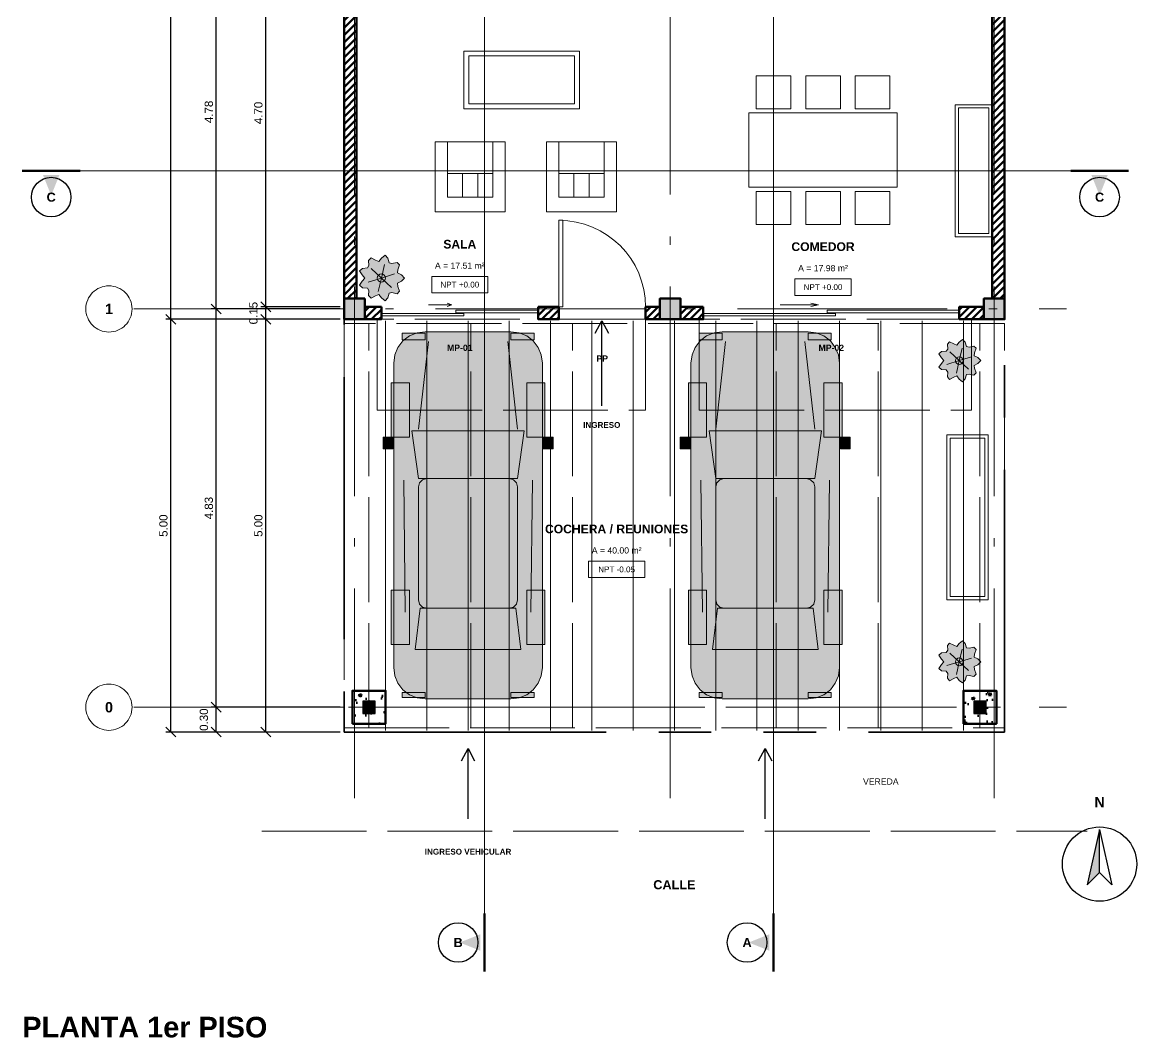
# Model space of a CAD drawing. Header units: metres. Extents: x -3.9 to 79.9, y -56.9 to 20.9.
# Drawn here: x -3.9 to 9.6, y -3.7 to 8.6 of the extents above; entities that cross this region are included whole.
import ezdxf
from ezdxf.enums import TextEntityAlignment as Align

# ---------------------------------------------------------------- set-up
doc = ezdxf.new("R2010")
doc.units = ezdxf.units.M
for name, pattern in [('DASHDOT', [3.556, 2.54, -0.508, 0, -0.508]), ('DASHED', [1.524, 1.27, -0.254]), ('PHANTOM', [6.35, 3.175, -0.635, 0.635, -0.635, 0.635, -0.635])]:
    doc.linetypes.add(name, pattern=pattern)
for name, color, linetype, lineweight in [('A-COTA', 1, 'CONTINUOUS', 15), ('A-EJES', 1, 'DASHDOT', 15), ('A-JARDIN', 3, 'CONTINUOUS', 15), ('A-LOTE', 1, 'PHANTOM', 35), ('A-MOBILIARIO', 9, 'CONTINUOUS', 15), ('A-MURO', 8, 'CONTINUOUS', 50), ('A-PISO', 253, 'CONTINUOUS', 13), ('A-PROYECCION', 9, 'DASHED', 15), ('A-PUERTA', 30, 'CONTINUOUS', 20), ('A-SIMBOLO', 6, 'CONTINUOUS', 25), ('A-TEXTO', 7, 'CONTINUOUS', 20), ('A-TEXTO-AREA', 7, 'CONTINUOUS', 15), ('A-VENTANA', 4, 'CONTINUOUS', 20), ('S-COLUMNA', 7, 'CONTINUOUS', 50), ('S-METALICA', 5, 'CONTINUOUS', 25), ('S-METALICA-PROY', 5, 'DASHED', 15)]:
    doc.layers.add(name, color=color, linetype=linetype, lineweight=lineweight)
doc.styles.add('PLANO', font='arial.ttf')
doc.styles.add('PLANO-B', font='arialbd.ttf')
doc.dimstyles.new('COTA-50', dxfattribs={"dimtxt": 0.1, "dimasz": 2.5, "dimexe": 0.06, "dimexo": 0.05, "dimgap": 0.04, "dimtad": 1, "dimzin": 0, "dimdsep": 46, "dimtxsty": 'PLANO', "dimtsz": 0.06, "dimcen": 2.5, "dimclrd": 1, "dimclre": 1, "dimazin": 3, "dimtfac": 1, "dimtmove": 0, "dimatfit": 3})

# ---------------------------------------------------------------- blocks, each defined once
blk = doc.blocks.new('CORREDIZA_1.90_0.15')
at = {"layer": 'A-VENTANA'}
for p, q in [((0.57, 0.1), (0.855, 0.1)), ((0.855, 0.1), (0.798, 0.12)), ((0.855, 0.1), (0.798, 0.08))]:
    blk.add_line(p, q, dxfattribs=at)
for points in [[(0.9, 0.005), (1.9, 0.005), (1.9, 0.035), (0.9, 0.035)], [(0, -0.035), (1, -0.035), (1, -0.005), (0, -0.005)]]:
    blk.add_lwpolyline(points, close=True, dxfattribs=at)
blk = doc.blocks.new('PIVOT_1.05_0.15')
at = {"layer": 'A-PUERTA'}
blk.add_lwpolyline([(0, 0.075), (0.05, 0.075), (0.05, 1.125), (0, 1.125)], close=True, dxfattribs=at)
blk.add_arc((0, 0.075), 1.05, 0, 90, dxfattribs=at)
blk = doc.blocks.new('CORREDIZA_3.10_0.15')
at = {"layer": 'A-VENTANA'}
for p, q in [((0.93, 0.1), (1.395, 0.1)), ((1.395, 0.1), (1.302, 0.12)), ((1.395, 0.1), (1.302, 0.08))]:
    blk.add_line(p, q, dxfattribs=at)
for points in [[(1.5, 0.005), (3.1, 0.005), (3.1, 0.035), (1.5, 0.035)], [(0, -0.035), (1.6, -0.035), (1.6, -0.005), (0, -0.005)]]:
    blk.add_lwpolyline(points, close=True, dxfattribs=at)
blk = doc.blocks.new('AUTO_4.45_1.80')
at = {"layer": 'A-MOBILIARIO', "true_color": 0xbdbdbd}
h = blk.add_hatch(color=7, dxfattribs=at)
h.dxf.hatch_style = 1
h.paths.add_polyline_path([(1.28, 1.81), (1.42, 1.81), (1.42, 1.93), (1.28, 1.93)])
at = {"layer": 'A-MOBILIARIO', "true_color": 0xf4f4f2}
h = blk.add_hatch(color=7, dxfattribs=at)
h.dxf.hatch_style = 1
h.paths.add_polyline_path([(4.07, 0), (4.168, 0.013), (4.26, 0.051), (4.339, 0.111), (4.399, 0.19), (4.437, 0.282), (4.45, 0.38), (4.45, 1.42), (4.437, 1.518), (4.399, 1.61), (4.339, 1.689), (4.26, 1.749), (4.168, 1.787), (4.07, 1.8), (0.38, 1.8), (0.282, 1.787), (0.19, 1.749), (0.111, 1.689), (0.051, 1.61), (0.013, 1.518), (0, 1.42), (0, 0.38), (0.013, 0.282), (0.051, 0.19), (0.111, 0.111), (0.19, 0.051), (0.282, 0.013), (0.38, 0)])
at = {"layer": 'A-MOBILIARIO', "true_color": 0x3a3a3a}
h = blk.add_hatch(color=7, dxfattribs=at)
h.dxf.hatch_style = 1
h.paths.add_polyline_path([(0.62, 1.61), (1.28, 1.61), (1.28, 1.83), (0.62, 1.83)])
h = blk.add_hatch(color=7, dxfattribs=at)
h.dxf.hatch_style = 1
h.paths.add_polyline_path([(3.13, 1.61), (3.79, 1.61), (3.79, 1.83), (3.13, 1.83)])
at = {"layer": 'A-MOBILIARIO', "true_color": 0xfff7d6}
h = blk.add_hatch(color=7, dxfattribs=at)
h.dxf.hatch_style = 1
h.paths.add_polyline_path([(0.02, 1.42), (0.1, 1.42), (0.1, 1.7), (0.02, 1.7)])
at = {"layer": 'A-MOBILIARIO', "true_color": 0xe8a39b}
h = blk.add_hatch(color=7, dxfattribs=at)
h.dxf.hatch_style = 1
h.paths.add_polyline_path([(4.37, 1.42), (4.43, 1.42), (4.43, 1.7), (4.37, 1.7)])
at = {"layer": 'A-MOBILIARIO', "true_color": 0xcfdbe2}
h = blk.add_hatch(color=7, dxfattribs=at)
h.dxf.hatch_style = 1
h.paths.add_polyline_path([(1.2, 0.22), (1.78, 0.3), (1.78, 1.5), (1.2, 1.58)])
h = blk.add_hatch(color=7, dxfattribs=at)
h.dxf.hatch_style = 1
h.paths.add_polyline_path([(3.35, 0.32), (3.85, 0.26), (3.85, 1.54), (3.35, 1.48)])
at = {"layer": 'A-MOBILIARIO', "true_color": 0xfff7d6}
h = blk.add_hatch(color=7, dxfattribs=at)
h.dxf.hatch_style = 1
h.paths.add_polyline_path([(0.02, 0.1), (0.1, 0.1), (0.1, 0.38), (0.02, 0.38)])
at = {"layer": 'A-MOBILIARIO', "true_color": 0xe8a39b}
h = blk.add_hatch(color=7, dxfattribs=at)
h.dxf.hatch_style = 1
h.paths.add_polyline_path([(4.37, 0.1), (4.43, 0.1), (4.43, 0.38), (4.37, 0.38)])
at = {"layer": 'A-MOBILIARIO', "true_color": 0x3a3a3a}
h = blk.add_hatch(color=7, dxfattribs=at)
h.dxf.hatch_style = 1
h.paths.add_polyline_path([(0.62, -0.03), (1.28, -0.03), (1.28, 0.19), (0.62, 0.19)])
h = blk.add_hatch(color=7, dxfattribs=at)
h.dxf.hatch_style = 1
h.paths.add_polyline_path([(3.13, -0.03), (3.79, -0.03), (3.79, 0.19), (3.13, 0.19)])
at = {"layer": 'A-MOBILIARIO', "true_color": 0xbdbdbd}
h = blk.add_hatch(color=7, dxfattribs=at)
h.dxf.hatch_style = 1
h.paths.add_polyline_path([(1.28, -0.13), (1.42, -0.13), (1.42, -0.01), (1.28, -0.01)])
at = {"layer": 'A-MOBILIARIO', "lineweight": 5}
for p, q in [((1.8, 1.68), (3.4, 1.66)), ((1.8, 0.12), (3.4, 0.14))]:
    blk.add_line(p, q, dxfattribs=at)
at = {"layer": 'A-MOBILIARIO', "lineweight": 13}
for p, q in [((0.12, 1.38), (1.18, 1.5)), ((0.12, 0.42), (1.18, 0.3))]:
    blk.add_line(p, q, dxfattribs=at)
at = {"layer": 'A-MOBILIARIO'}
for points in [[(1.28, 1.81), (1.42, 1.81), (1.42, 1.93), (1.28, 1.93)], [(4.07, 0), (4.168, 0.013), (4.26, 0.051), (4.339, 0.111), (4.399, 0.19), (4.437, 0.282), (4.45, 0.38), (4.45, 1.42), (4.437, 1.518), (4.399, 1.61), (4.339, 1.689), (4.26, 1.749), (4.168, 1.787), (4.07, 1.8), (0.38, 1.8), (0.282, 1.787), (0.19, 1.749), (0.111, 1.689), (0.051, 1.61), (0.013, 1.518), (0, 1.42), (0, 0.38), (0.013, 0.282), (0.051, 0.19), (0.111, 0.111), (0.19, 0.051), (0.282, 0.013), (0.38, 0)], [(0.62, 1.61), (1.28, 1.61), (1.28, 1.83), (0.62, 1.83)], [(3.13, 1.61), (3.79, 1.61), (3.79, 1.83), (3.13, 1.83)], [(0.02, 1.42), (0.1, 1.42), (0.1, 1.7), (0.02, 1.7)], [(4.37, 1.42), (4.43, 1.42), (4.43, 1.7), (4.37, 1.7)], [(1.2, 0.22), (1.78, 0.3), (1.78, 1.5), (1.2, 1.58)], [(3.25, 0.3), (3.3, 0.313), (3.337, 0.35), (3.35, 0.4), (3.35, 1.4), (3.337, 1.45), (3.3, 1.487), (3.25, 1.5), (1.88, 1.5), (1.83, 1.487), (1.793, 1.45), (1.78, 1.4), (1.78, 0.4), (1.793, 0.35), (1.83, 0.313), (1.88, 0.3)], [(3.35, 0.32), (3.85, 0.26), (3.85, 1.54), (3.35, 1.48)], [(0.02, 0.1), (0.1, 0.1), (0.1, 0.38), (0.02, 0.38)], [(4.37, 0.1), (4.43, 0.1), (4.43, 0.38), (4.37, 0.38)], [(0.62, -0.03), (1.28, -0.03), (1.28, 0.19), (0.62, 0.19)], [(3.13, -0.03), (3.79, -0.03), (3.79, 0.19), (3.13, 0.19)], [(1.28, -0.13), (1.42, -0.13), (1.42, -0.01), (1.28, -0.01)]]:
    blk.add_lwpolyline(points, close=True, dxfattribs=at)
blk = doc.blocks.new('CAJA_2.00_0.50')
at = {"layer": 'A-MOBILIARIO'}
for points in [[(0, 0), (2, 0), (2, 0.5), (0, 0.5)], [(0.04, 0.04), (1.96, 0.04), (1.96, 0.46), (0.04, 0.46)]]:
    blk.add_lwpolyline(points, close=True, dxfattribs=at)
blk = doc.blocks.new('PLANTA_0.26')
at = {"layer": 'A-JARDIN', "true_color": 0xe3eedb}
h = blk.add_hatch(color=7, dxfattribs=at)
h.dxf.hatch_style = 1
h.paths.add_polyline_path([(0.26, 0), (0.226, 0.036), (0.18, 0.058), (0.185, 0.094), (0.205, 0.149), (0.176, 0.176), (0.119, 0.164), (0.087, 0.17), (0.073, 0.223), (0.041, 0.256), (0, 0.224), (-0.029, 0.185), (-0.066, 0.202), (-0.116, 0.228), (-0.144, 0.198), (-0.14, 0.14), (-0.157, 0.114), (-0.214, 0.109), (-0.246, 0.08), (-0.215, 0.034), (-0.187, 0), (-0.215, -0.034), (-0.246, -0.08), (-0.214, -0.109), (-0.157, -0.114), (-0.14, -0.14), (-0.144, -0.198), (-0.116, -0.228), (-0.066, -0.202), (-0.029, -0.185), (0, -0.224), (0.041, -0.256), (0.073, -0.223), (0.087, -0.17), (0.119, -0.164), (0.176, -0.176), (0.205, -0.149), (0.185, -0.094), (0.18, -0.058), (0.226, -0.036)])
at = {"layer": 'A-JARDIN', "lineweight": 5}
for q in [(0.035, 0.152), (-0.149, -0.046), (-0.114, 0.106), (-0.035, -0.152), (0.149, 0.046), (0.114, -0.106)]:
    blk.add_line((0, 0), q, dxfattribs=at)
at = {"layer": 'A-JARDIN'}
blk.add_lwpolyline([(0.26, 0), (0.226, 0.036), (0.18, 0.058), (0.185, 0.094), (0.205, 0.149), (0.176, 0.176), (0.119, 0.164), (0.087, 0.17), (0.073, 0.223), (0.041, 0.256), (0, 0.224), (-0.029, 0.185), (-0.066, 0.202), (-0.116, 0.228), (-0.144, 0.198), (-0.14, 0.14), (-0.157, 0.114), (-0.214, 0.109), (-0.246, 0.08), (-0.215, 0.034), (-0.187, 0), (-0.215, -0.034), (-0.246, -0.08), (-0.214, -0.109), (-0.157, -0.114), (-0.14, -0.14), (-0.144, -0.198), (-0.116, -0.228), (-0.066, -0.202), (-0.029, -0.185), (0, -0.224), (0.041, -0.256), (0.073, -0.223), (0.087, -0.17), (0.119, -0.164), (0.176, -0.176), (0.205, -0.149), (0.185, -0.094), (0.18, -0.058), (0.226, -0.036)], close=True, dxfattribs=at)
blk.add_circle((0, 0), 0.0468, dxfattribs=at)
blk = doc.blocks.new('SOFA_0.85_0.85')
at = {"layer": 'A-MOBILIARIO'}
for points in [[(0, 0), (0.85, 0), (0.85, 0.85), (0, 0.85)], [(0.15, 0.18), (0.7, 0.18), (0.7, 0.85), (0.15, 0.85)], [(0.15, 0.18), (0.333, 0.18), (0.333, 0.468), (0.15, 0.468)], [(0.333, 0.18), (0.517, 0.18), (0.517, 0.468), (0.333, 0.468)], [(0.517, 0.18), (0.7, 0.18), (0.7, 0.468), (0.517, 0.468)]]:
    blk.add_lwpolyline(points, close=True, dxfattribs=at)
blk = doc.blocks.new('MESACENTRO_1.40_0.70')
at = {"layer": 'A-MOBILIARIO'}
for points in [[(0, 0), (1.4, 0), (1.4, 0.7), (0, 0.7)], [(0.06, 0.06), (1.34, 0.06), (1.34, 0.64), (0.06, 0.64)]]:
    blk.add_lwpolyline(points, close=True, dxfattribs=at)
blk = doc.blocks.new('PLANTA_0.28')
at = {"layer": 'A-JARDIN', "true_color": 0xe3eedb}
h = blk.add_hatch(color=7, dxfattribs=at)
h.dxf.hatch_style = 1
h.paths.add_polyline_path([(0.28, 0), (0.244, 0.039), (0.194, 0.063), (0.199, 0.101), (0.22, 0.16), (0.19, 0.19), (0.128, 0.176), (0.093, 0.183), (0.078, 0.241), (0.044, 0.276), (0, 0.241), (-0.032, 0.2), (-0.071, 0.217), (-0.125, 0.246), (-0.155, 0.213), (-0.151, 0.151), (-0.169, 0.123), (-0.23, 0.117), (-0.264, 0.086), (-0.232, 0.037), (-0.202, 0), (-0.232, -0.037), (-0.264, -0.086), (-0.23, -0.117), (-0.169, -0.123), (-0.151, -0.151), (-0.155, -0.213), (-0.125, -0.246), (-0.071, -0.217), (-0.032, -0.2), (0, -0.241), (0.044, -0.276), (0.078, -0.241), (0.093, -0.183), (0.128, -0.176), (0.19, -0.19), (0.22, -0.16), (0.199, -0.101), (0.194, -0.063), (0.244, -0.039)])
at = {"layer": 'A-JARDIN', "lineweight": 5}
for q in [(0.037, 0.164), (-0.16, -0.05), (-0.123, 0.114), (-0.037, -0.164), (0.16, 0.05), (0.123, -0.114)]:
    blk.add_line((0, 0), q, dxfattribs=at)
at = {"layer": 'A-JARDIN'}
blk.add_lwpolyline([(0.28, 0), (0.244, 0.039), (0.194, 0.063), (0.199, 0.101), (0.22, 0.16), (0.19, 0.19), (0.128, 0.176), (0.093, 0.183), (0.078, 0.241), (0.044, 0.276), (0, 0.241), (-0.032, 0.2), (-0.071, 0.217), (-0.125, 0.246), (-0.155, 0.213), (-0.151, 0.151), (-0.169, 0.123), (-0.23, 0.117), (-0.264, 0.086), (-0.232, 0.037), (-0.202, 0), (-0.232, -0.037), (-0.264, -0.086), (-0.23, -0.117), (-0.169, -0.123), (-0.151, -0.151), (-0.155, -0.213), (-0.125, -0.246), (-0.071, -0.217), (-0.032, -0.2), (0, -0.241), (0.044, -0.276), (0.078, -0.241), (0.093, -0.183), (0.128, -0.176), (0.19, -0.19), (0.22, -0.16), (0.199, -0.101), (0.194, -0.063), (0.244, -0.039)], close=True, dxfattribs=at)
blk.add_circle((0, 0), 0.0504, dxfattribs=at)
blk = doc.blocks.new('MESA_1.80_0.90_3')
at = {"layer": 'A-MOBILIARIO'}
for points in [[(0.09, 0.95), (0.51, 0.95), (0.51, 1.35), (0.09, 1.35)], [(0.69, 0.95), (1.11, 0.95), (1.11, 1.35), (0.69, 1.35)], [(1.29, 0.95), (1.71, 0.95), (1.71, 1.35), (1.29, 1.35)], [(0, 0), (1.8, 0), (1.8, 0.9), (0, 0.9)], [(0.09, -0.45), (0.51, -0.45), (0.51, -0.05), (0.09, -0.05)], [(0.69, -0.45), (1.11, -0.45), (1.11, -0.05), (0.69, -0.05)], [(1.29, -0.45), (1.71, -0.45), (1.71, -0.05), (1.29, -0.05)]]:
    blk.add_lwpolyline(points, close=True, dxfattribs=at)
blk = doc.blocks.new('CAJA_1.60_0.45')
at = {"layer": 'A-MOBILIARIO'}
for points in [[(0, 0), (1.6, 0), (1.6, 0.45), (0, 0.45)], [(0.04, 0.04), (1.56, 0.04), (1.56, 0.41), (0.04, 0.41)]]:
    blk.add_lwpolyline(points, close=True, dxfattribs=at)

msp = doc.modelspace()

# ---------------------------------------------------------------- hatches: boundary and pattern name
at = {"layer": 'A-MURO'}
h = msp.add_hatch(dxfattribs=at)
h.set_pattern_fill('ANSI31', color=8, scale=0.02)
h.paths.add_polyline_path([(0.15, 5.25), (0, 5.25), (0, 9.775), (0.15, 9.775)])
h = msp.add_hatch(dxfattribs=at)
h.set_pattern_fill('ANSI31', color=8, scale=0.02)
h.paths.add_polyline_path([(8, 5.25), (7.85, 5.25), (7.85, 9.775), (8, 9.775)])
h = msp.add_hatch(dxfattribs=at)
h.set_pattern_fill('ANSI31', color=8, scale=0.02)
h.paths.add_polyline_path([(0.45, 5.15), (0.45, 5), (0.25, 5), (0.25, 5.15)])
h = msp.add_hatch(dxfattribs=at)
h.set_pattern_fill('ANSI31', color=8, scale=0.02)
h.paths.add_polyline_path([(2.35, 5.15), (2.6, 5.15), (2.6, 5), (2.35, 5)])
h = msp.add_hatch(dxfattribs=at)
h.set_pattern_fill('ANSI31', color=8, scale=0.02)
h.paths.add_polyline_path([(3.65, 5.15), (3.825, 5.15), (3.825, 5), (3.65, 5)])
h = msp.add_hatch(dxfattribs=at)
h.set_pattern_fill('ANSI31', color=8, scale=0.02)
h.paths.add_polyline_path([(4.35, 5.15), (4.35, 5), (4.075, 5), (4.075, 5.15)])
h = msp.add_hatch(dxfattribs=at)
h.set_pattern_fill('ANSI31', color=8, scale=0.02)
h.paths.add_polyline_path([(7.45, 5), (7.45, 5.15), (7.75, 5.15), (7.75, 5)])
at = {"layer": 'A-SIMBOLO', "true_color": 0x1a1a1a}
h = msp.add_hatch(color=7, dxfattribs=at)
h.dxf.hatch_style = 1
h.paths.add_polyline_path([(-3.65, 6.75), (-3.45, 6.75), (-3.55, 6.5)])
h = msp.add_hatch(color=7, dxfattribs=at)
h.dxf.hatch_style = 1
h.paths.add_polyline_path([(9.05, 6.75), (9.25, 6.75), (9.15, 6.5)])
h = msp.add_hatch(color=7, dxfattribs=at)
h.dxf.hatch_style = 1
h.paths.add_polyline_path([(9.15, -1.18), (9, -1.85), (9.15, -1.7)])
h = msp.add_hatch(color=7, dxfattribs=at)
h.dxf.hatch_style = 1
h.paths.add_polyline_path([(1.65, -2.45), (1.65, -2.65), (1.4, -2.55)])
h = msp.add_hatch(color=7, dxfattribs=at)
h.dxf.hatch_style = 1
h.paths.add_polyline_path([(5.15, -2.45), (5.15, -2.65), (4.9, -2.55)])
at = {"layer": 'S-COLUMNA', "true_color": 0x1c1c1c}
h = msp.add_hatch(color=7, dxfattribs=at)
h.dxf.hatch_style = 1
h.paths.add_polyline_path([(0.25, 5.25), (0.25, 5), (0, 5), (0, 5.25)])
h = msp.add_hatch(color=7, dxfattribs=at)
h.dxf.hatch_style = 1
h.paths.add_polyline_path([(4.075, 5), (3.825, 5), (3.825, 5.25), (4.075, 5.25)])
h = msp.add_hatch(color=7, dxfattribs=at)
h.dxf.hatch_style = 1
h.paths.add_polyline_path([(8, 5.25), (8, 5), (7.75, 5), (7.75, 5.25)])
at = {"layer": 'S-COLUMNA'}
h = msp.add_hatch(dxfattribs=at)
h.set_pattern_fill('AR-CONC', color=8, scale=0.002)
h.paths.add_polyline_path([(0.1, 0.1), (0.5, 0.1), (0.5, 0.5), (0.1, 0.5)])
h = msp.add_hatch(dxfattribs=at)
h.set_pattern_fill('AR-CONC', color=8, scale=0.002)
h.paths.add_polyline_path([(7.5, 0.1), (7.9, 0.1), (7.9, 0.5), (7.5, 0.5)])
at = {"layer": 'S-METALICA', "true_color": 0x24435c}
h = msp.add_hatch(color=7, dxfattribs=at)
h.dxf.hatch_style = 1
h.paths.add_polyline_path([(0.225, 0.225), (0.375, 0.225), (0.375, 0.375), (0.225, 0.375)])
h = msp.add_hatch(color=7, dxfattribs=at)
h.dxf.hatch_style = 1
h.paths.add_polyline_path([(7.625, 0.225), (7.775, 0.225), (7.775, 0.375), (7.625, 0.375)])

# ---------------------------------------------------------------- linework, layer by layer
at = {"layer": 'A-EJES'}
for p, q in [((0.125, -0.8), (0.125, 19.55)), ((3.95, -0.8), (3.95, 19.55)), ((7.875, -0.8), (7.875, 19.55)), ((-2.55, 5.125), (8.75, 5.125)), ((-2.55, 0.3), (8.75, 0.3))]:
    msp.add_line(p, q, dxfattribs=at)
for centre in [(-2.85, 5.125), (-2.85, 0.3)]:
    msp.add_circle(centre, 0.28, dxfattribs=at)
at = {"layer": 'A-LOTE'}
msp.add_lwpolyline([(0, 0), (8, 0), (8, 17), (0, 17)], close=True, dxfattribs=at)
at = {"layer": 'A-MURO'}
for points in [[(0.15, 5.25), (0, 5.25), (0, 9.775), (0.15, 9.775)], [(8, 5.25), (7.85, 5.25), (7.85, 9.775), (8, 9.775)], [(0.45, 5.15), (0.45, 5), (0.25, 5), (0.25, 5.15)], [(2.35, 5.15), (2.6, 5.15), (2.6, 5), (2.35, 5)], [(3.65, 5.15), (3.825, 5.15), (3.825, 5), (3.65, 5)], [(4.35, 5.15), (4.35, 5), (4.075, 5), (4.075, 5.15)], [(7.45, 5), (7.45, 5.15), (7.75, 5.15), (7.75, 5)]]:
    msp.add_lwpolyline(points, close=True, dxfattribs=at)
at = {"layer": 'A-PISO', "lineweight": 5}
for p, q in [((0.5, 0.02), (0.5, 4.98)), ((1, 0.02), (1, 4.98)), ((1.5, 0.02), (1.5, 4.98)), ((2, 0.02), (2, 4.98)), ((2.5, 0.02), (2.5, 4.98)), ((3, 0.02), (3, 4.98)), ((3.5, 0.02), (3.5, 4.98)), ((4, 0.02), (4, 4.98)), ((4.5, 0.02), (4.5, 4.98)), ((5, 0.02), (5, 4.98)), ((5.5, 0.02), (5.5, 4.98)), ((6, 0.02), (6, 4.98)), ((6.5, 0.02), (6.5, 4.98)), ((7, 0.02), (7, 4.98)), ((7.5, 0.02), (7.5, 4.98))]:
    msp.add_line(p, q, dxfattribs=at)
at = {"layer": 'A-PROYECCION'}
msp.add_line((-1, -1.2), (9, -1.2), dxfattribs=at)
for points in [[(0.4, 3.9), (3.65, 3.9), (3.65, 5), (0.4, 5)], [(4.3, 3.9), (7.6, 3.9), (7.6, 5), (4.3, 5)], [(0, 0.05), (8, 0.05), (8, 4.95), (0, 4.95)]]:
    msp.add_lwpolyline(points, close=True, dxfattribs=at)
at = {"layer": 'A-SIMBOLO', "lineweight": 13}
for p, q in [((1.7, -2.55), (1.7, 20.55)), ((5.2, -2.55), (5.2, 20.55)), ((-3.55, 6.8), (9.15, 6.8))]:
    msp.add_line(p, q, dxfattribs=at)
at = {"layer": 'A-SIMBOLO', "lineweight": 50}
for p, q in [((-3.9, 6.8), (-3.2, 6.8)), ((8.8, 6.8), (9.5, 6.8)), ((1.7, -2.9), (1.7, -2.2)), ((5.2, -2.9), (5.2, -2.2))]:
    msp.add_line(p, q, dxfattribs=at)
at = {"layer": 'A-SIMBOLO'}
for points in [[(3.04, 4.83), (3.12, 4.98), (3.2, 4.83)], [(3.12, 3.95), (3.12, 4.98)], [(1.42, -0.35), (1.5, -0.2), (1.58, -0.35)], [(1.5, -1.05), (1.5, -0.2)], [(5.02, -0.35), (5.1, -0.2), (5.18, -0.35)], [(5.1, -1.05), (5.1, -0.2)]]:
    msp.add_lwpolyline(points, dxfattribs=at)
for points in [[(9.15, -1.18), (9, -1.85), (9.15, -1.7)], [(9.15, -1.18), (9.3, -1.85), (9.15, -1.7)]]:
    msp.add_lwpolyline(points, close=True, dxfattribs=at)
for centre, radius in [((-3.55, 6.48), 0.24), ((9.15, 6.48), 0.24), ((9.15, -1.6), 0.45), ((1.38, -2.55), 0.24), ((4.88, -2.55), 0.24)]:
    msp.add_circle(centre, radius, dxfattribs=at)
at = {"layer": 'A-TEXTO-AREA'}
for points in [[(1.06, 5.32), (1.74, 5.32), (1.74, 5.52), (1.06, 5.52)], [(5.46, 5.29), (6.14, 5.29), (6.14, 5.49), (5.46, 5.49)], [(2.96, 1.87), (3.64, 1.87), (3.64, 2.07), (2.96, 2.07)]]:
    msp.add_lwpolyline(points, close=True, dxfattribs=at)
at = {"layer": 'S-COLUMNA'}
for points in [[(0.25, 5.25), (0.25, 5), (0, 5), (0, 5.25)], [(4.075, 5), (3.825, 5), (3.825, 5.25), (4.075, 5.25)], [(8, 5.25), (8, 5), (7.75, 5), (7.75, 5.25)], [(0.1, 0.1), (0.5, 0.1), (0.5, 0.5), (0.1, 0.5)], [(7.5, 0.1), (7.9, 0.1), (7.9, 0.5), (7.5, 0.5)]]:
    msp.add_lwpolyline(points, close=True, dxfattribs=at)
at = {"layer": 'S-METALICA'}
for points in [[(0.225, 0.225), (0.375, 0.225), (0.375, 0.375), (0.225, 0.375)], [(7.625, 0.225), (7.775, 0.225), (7.775, 0.375), (7.625, 0.375)]]:
    msp.add_lwpolyline(points, close=True, dxfattribs=at)
at = {"layer": 'S-METALICA-PROY'}
for p, q in [((0.3, 0.05), (0.3, 4.95)), ((1.533, 0.05), (1.533, 4.95)), ((2.767, 0.05), (2.767, 4.95)), ((4, 0.05), (4, 4.95)), ((5.233, 0.05), (5.233, 4.95)), ((6.467, 0.05), (6.467, 4.95)), ((7.7, 0.05), (7.7, 4.95)), ((0.05, 0.3), (7.95, 0.3))]:
    msp.add_line(p, q, dxfattribs=at)

# ---------------------------------------------------------------- block references
for name, p in [('MESACENTRO_1.40_0.70', (1.45, 7.55)), ('MESA_1.80_0.90_3', (4.9, 6.6)), ('PIVOT_1.05_0.15', (2.6, 5.075)), ('PLANTA_0.28', (0.45, 5.5)), ('CORREDIZA_1.90_0.15', (0.45, 5.075)), ('CORREDIZA_3.10_0.15', (4.35, 5.075)), ('PLANTA_0.26', (7.45, 4.5)), ('PLANTA_0.26', (7.45, 0.85))]:
    msp.add_blockref(name, p)
for name, p, rotation in [('CAJA_1.60_0.45', (7.85, 6), 90), ('AUTO_4.45_1.80', (0.6, 4.85), -90), ('AUTO_4.45_1.80', (4.2, 4.85), -90), ('CAJA_2.00_0.50', (7.8, 1.6), 90)]:
    msp.add_blockref(name, p, dxfattribs=dict(rotation=rotation))
at = {"xscale": -1}
for p in [(1.95, 6.3), (3.3, 6.3)]:
    msp.add_blockref('SOFA_0.85_0.85', p, dxfattribs=at)

# ---------------------------------------------------------------- texts
at = {"layer": 'A-TEXTO', "style": 'PLANO-B'}
for s, height, p in [('C', 0.11, (-3.55, 6.48)), ('C', 0.11, (9.15, 6.48)), ('SALA', 0.105, (1.4, 5.91)), ('COMEDOR', 0.105, (5.8, 5.88)), ('1', 0.125, (-2.85, 5.125)), ('INGRESO', 0.07, (3.12, 3.72)), ('COCHERA / REUNIONES', 0.105, (3.3, 2.46)), ('0', 0.125, (-2.85, 0.3)), ('N', 0.125, (9.15, -0.85)), ('INGRESO VEHICULAR', 0.07, (1.5, -1.45)), ('CALLE', 0.11, (4, -1.85)), ('B', 0.11, (1.38, -2.55)), ('A', 0.11, (4.88, -2.55))]:
    msp.add_text(s, height=height, dxfattribs=at).set_placement(p, align=Align.MIDDLE_CENTER)
msp.add_text('PLANTA 1er PISO', height=0.25, dxfattribs=at).set_placement((-3.9, -3.7))
at = {"layer": 'A-TEXTO-AREA'}
for s, height, style, p in [('A = 17.51 m²', 0.075, 'PLANO', (1.4, 5.65)), ('A = 17.98 m²', 0.075, 'PLANO', (5.8, 5.62)), ('NPT +0.00', 0.07, 'PLANO', (1.4, 5.42)), ('NPT +0.00', 0.07, 'PLANO', (5.8, 5.39)), ('MP-01', 0.075, 'PLANO-B', (1.4, 4.655)), ('MP-02', 0.075, 'PLANO-B', (5.9, 4.655)), ('PP', 0.075, 'PLANO-B', (3.125, 4.525)), ('A = 40.00 m²', 0.075, 'PLANO', (3.3, 2.2)), ('NPT -0.05', 0.07, 'PLANO', (3.3, 1.97)), ('VEREDA', 0.075, 'PLANO', (6.5, -0.6))]:
    msp.add_text(s, height=height, dxfattribs=dict(at, style=style)).set_placement(p, align=Align.MIDDLE_CENTER)

# ---------------------------------------------------------------- dimensions: what is measured, and where the dimension line sits
at = {"layer": 'A-COTA'}
for base, p1, p2 in [((-2.1, 5), (0, 5), (0, 17)), ((-1.55, 5.125), (0, 5.125), (0, 9.9)), ((-0.95, 5.15), (0, 5.15), (0, 9.85)), ((-1.55, 0.3), (0, 0.3), (0, 5.125)), ((-0.95, 5), (0, 5), (0, 5.15)), ((-2.1, 0), (0, 0), (0, 5)), ((-0.95, 0), (0, 0), (0, 5)), ((-1.55, 0), (0, 0), (0, 0.3))]:
    msp.add_linear_dim(base=base, p1=p1, p2=p2, angle=90, dimstyle='COTA-50', dxfattribs=at).render()

doc.saveas('drawing.dxf')
